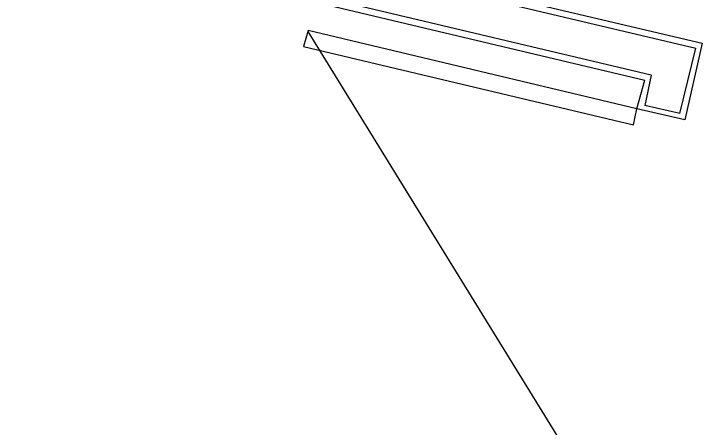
# Model space of a CAD drawing. Header units: feet. Extents: x -84 to 198, y -22 to 181.
# Drawn here: x 64.87 to 70.63, y 20.11 to 23.57 of the extents above; entities that cross this region are included whole.
import ezdxf

# ---------------------------------------------------------------- set-up
doc = ezdxf.new("R2010")
doc.units = ezdxf.units.FT
doc.layers.add('A-LINEA', color=7, linetype='CONTINUOUS')

msp = doc.modelspace()

# ---------------------------------------------------------------- linework, layer by layer
at = {"layer": 'A-LINEA'}
for p, q in [((70.2, 23.0578), (55.2533, 26.6044)), ((55.1867, 26.5644), (70.1467, 23.0178)), ((61.44, 25.4978), (70.6267, 23.3244)), ((61.3733, 25.4578), (70.5733, 23.2844)), ((67.3296, 23.4242), (69.4336, 20.0141)), ((70.6267, 23.3244), (70.48, 22.6844)), ((70.44, 22.7378), (70.5733, 23.2844)), ((70.08, 22.7778), (70.1467, 23.0178)), ((70.2, 23.0578), (70.1467, 22.8044)), ((70.44, 22.7378), (70.1467, 22.8044)), ((70.48, 22.6844), (70.08, 22.7778))]:
    msp.add_line(p, q, dxfattribs=at)
msp.add_lwpolyline([(70.08, 22.7778), (67.3333, 23.4311), (67.2933, 23.2978), (70.0533, 22.6444), (70.08, 22.7778)], dxfattribs=at)

doc.saveas('drawing.dxf')
